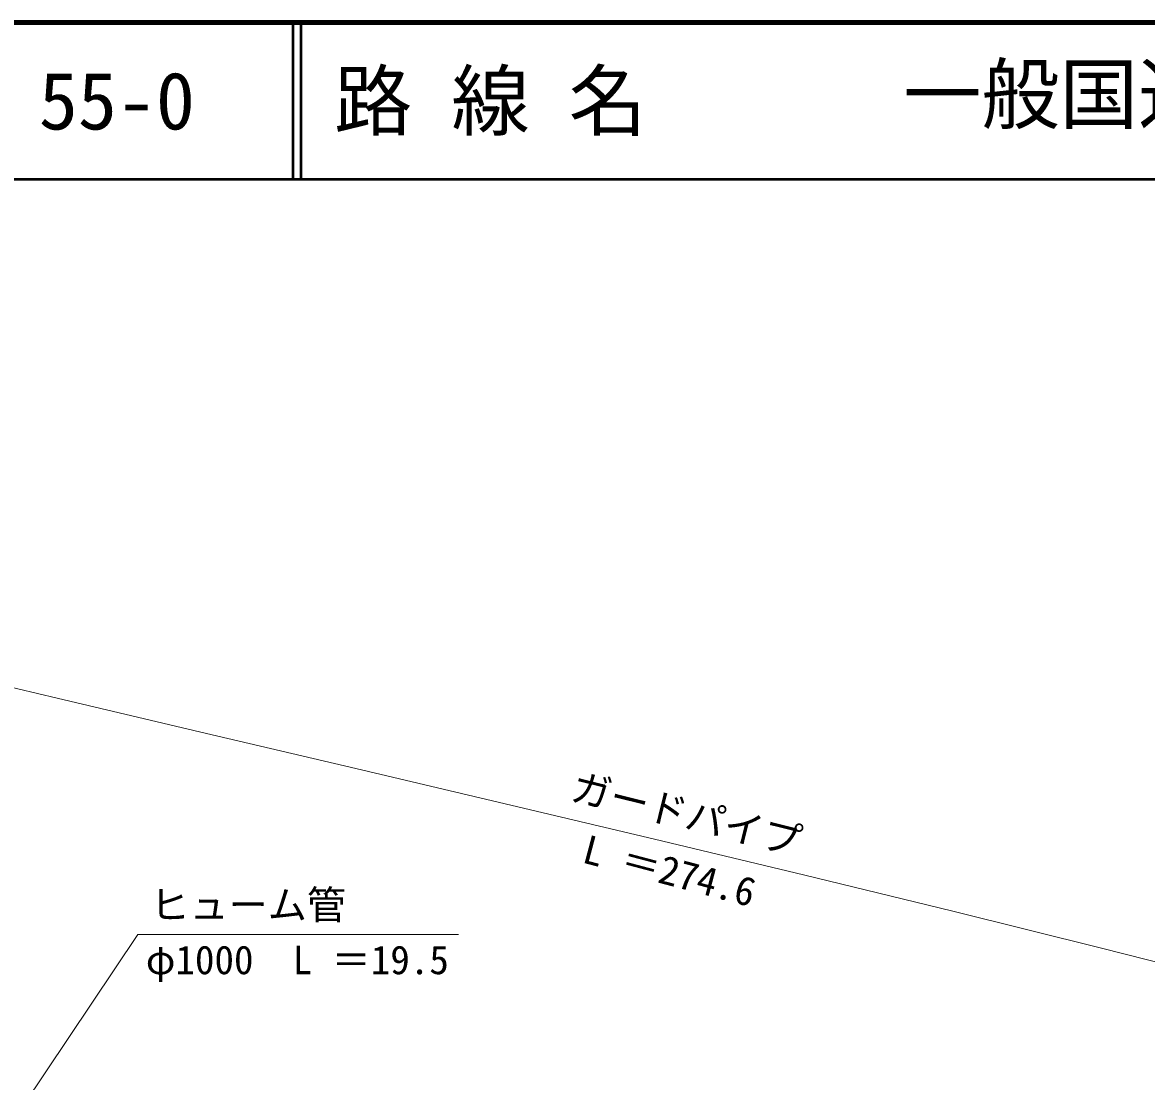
# Model space of a CAD drawing. Units: millimetres, scale not verified. Extents: x 10000 to 170000, y 5000 to 95000.
# Drawn here: x 40119 to 58070, y 78090 to 95000 of the extents above; entities that cross this region are included whole.
import ezdxf
from ezdxf.enums import TextEntityAlignment as Align

# ---------------------------------------------------------------- set-up
doc = ezdxf.new("R2010")
doc.units = ezdxf.units.MM
doc.header["$LTSCALE"] = 250
for name, color, linetype, lineweight in [('M-STR-HTXT', 7, 'Continuous', 13), ('M-TTL', 2, 'Continuous', 140), ('M-TTL-LINE', 7, 'Continuous', 50), ('M-TTL-TXT', 7, 'Continuous', 50)]:
    doc.layers.add(name, color=color, linetype=linetype, lineweight=lineweight)
doc.styles.add('ＭＳ ゴシック', font='')
doc.styles.get('ＭＳ ゴシック').set_extended_font_data('MS Gothic')

msp = doc.modelspace()

# ---------------------------------------------------------------- linework, layer by layer
at = {"layer": 'M-STR-HTXT'}
for p, q in [((38288.8, 84775.5), (40673.2, 84210.7)), ((40673.2, 84210.7), (43058.2, 83649)), ((43058.2, 83649), (45443.5, 83088.2)), ((45443.5, 83088.2), (47828.4, 82526)), ((47828.4, 82526), (50212.3, 81960.2)), ((50212.3, 81960.2), (52594.6, 81388.5)), ((52594.6, 81388.5), (54974.8, 80808.6)), ((54974.8, 80808.6), (57352.2, 80218.4)), ((38147.6, 74748.2), (41959.9, 80435.4)), ((41959.9, 80435.4), (47084.9, 80435.4)), ((57352.2, 80218.4), (59726.3, 79615.5))]:
    msp.add_line(p, q, dxfattribs=at)
at = {"layer": 'M-TTL'}
msp.add_line((170000, 95000), (10000, 95000), dxfattribs=at)
at = {"layer": 'M-TTL-LINE'}
for p, q in [((44437.5, 95000), (44437.5, 92500)), ((44562.5, 95000), (44562.5, 92500)), ((10000, 92500), (170000, 92500))]:
    msp.add_line(p, q, dxfattribs=at)

# ---------------------------------------------------------------- texts
at = {"layer": 'M-STR-HTXT', "style": 'ＭＳ ゴシック'}
for s, rotation, p in [('ガードパイプ ', 346.1, (48819.2, 82455.7)), ('L ＝274.6', 345.2, (49001.8, 81459))]:
    msp.add_text(s, height=458.2, rotation=rotation, dxfattribs=at).set_placement(p, align=Align.BOTTOM_LEFT)
for s, p in [('ヒューム管 ', (42161.5, 80545.4)), ('φ1000\u3000L ＝19.5', (42088.2, 79665.7))]:
    msp.add_text(s, height=458.2, dxfattribs=at).set_placement(p, align=Align.BOTTOM_LEFT)
at = {"layer": 'M-TTL-TXT', "style": 'ＭＳ ゴシック'}
msp.add_text('一般国道434号', height=916.4, dxfattribs=at).set_placement((54183.5, 93125), align=Align.BOTTOM_LEFT)
for s, p in [('路 線 名', (45094.9, 93750)), ('55-0', (40380.2, 93750))]:
    msp.add_text(s, height=916.4, dxfattribs=at).set_placement(p, align=Align.MIDDLE_LEFT)

doc.saveas('drawing.dxf')
